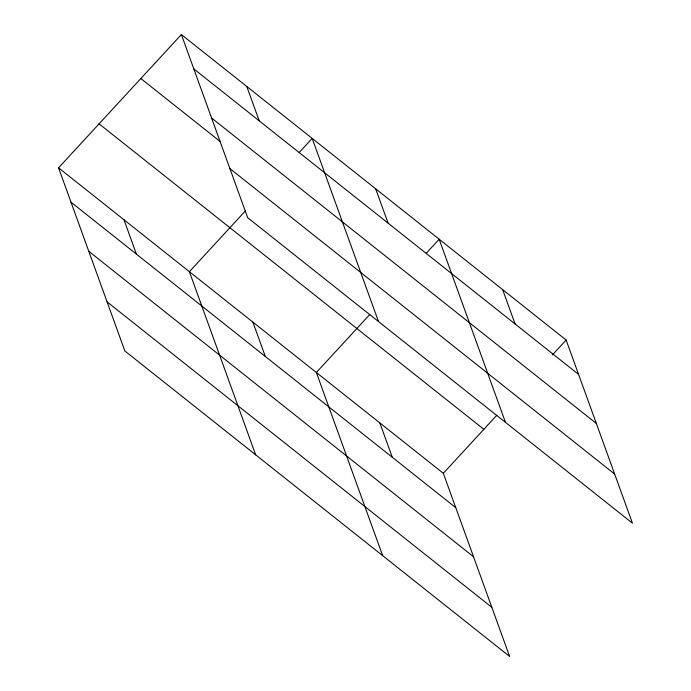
<?xml version="1.0" encoding="UTF-8"?>
<svg xmlns="http://www.w3.org/2000/svg" width="691" height="691" viewBox="0 0 691 691"><rect width="100%" height="100%" fill="white"/><g stroke="black" fill="none" stroke-linecap="round" stroke-linejoin="round"><path stroke-width="1.04" d="M58.562 167.827L443.32 473.3L509.621 656.45L124.864 350.976L58.562 167.827L181.379 34.55L566.136 340.024L632.438 523.173L247.68 217.7L181.379 34.55M245.746 210.522L189.386 271.693L255.679 454.842M299.168 152.547L312.194 138.407L378.495 321.557M369.84 314.448L316.357 372.492L382.65 555.642M426.14 253.355L439.165 239.216L505.467 422.365M443.32 473.3L496.812 415.256M552.385 354.941L566.136 340.024M193.817 68.91L578.574 374.384M211.593 118.014L596.35 423.479M140.852 78.532L220.515 141.785M229.904 168.595L614.662 474.069M99.089 123.844L483.855 429.318M71 202.187L455.758 507.66M88.776 251.291L473.534 556.765M107.088 301.881L491.845 607.346M502.651 289.615L515.089 323.975M375.679 188.816L388.117 223.176M379.834 422.901L392.272 457.261M246.791 86.479L259.229 120.839M252.871 322.092L265.309 356.452M123.974 219.755L136.412 254.115"/></g></svg>
